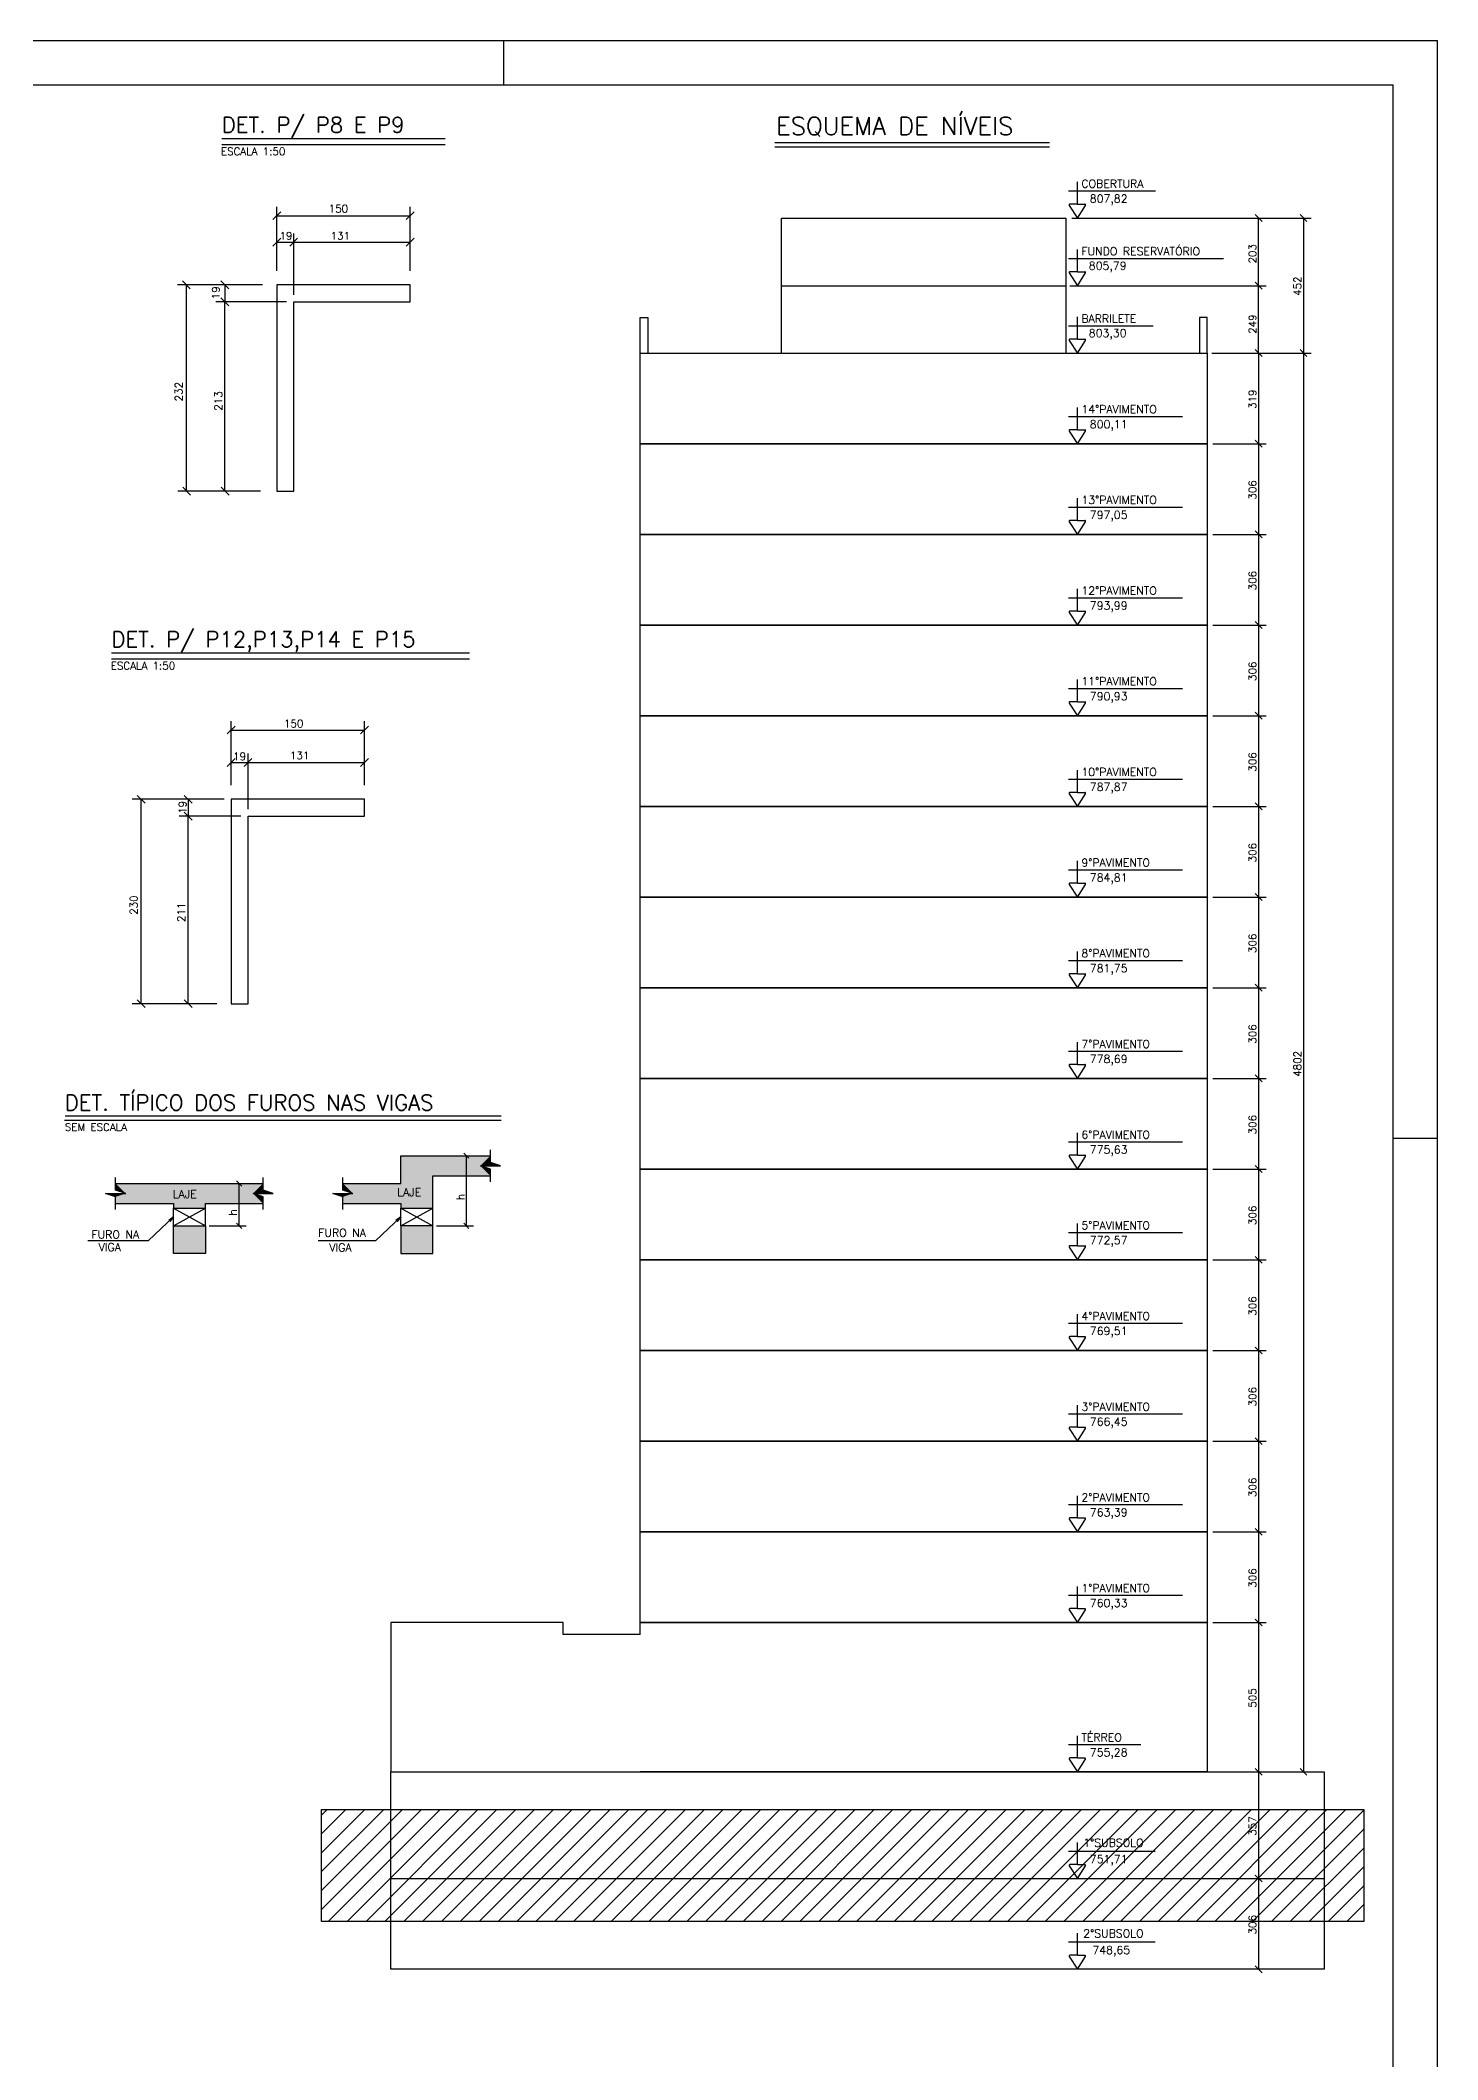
# Model space of a CAD drawing. Extents: x 0 to 7890, y 0 to 6308.
# Drawn here: x 5533 to 7890, y 2900 to 6308 of the extents above; entities that cross this region are included whole.
import ezdxf

# ---------------------------------------------------------------- set-up
doc = ezdxf.new("R2010")
doc.units = 0
doc.header["$LTSCALE"] = 75
doc.header["$MEASUREMENT"] = 0
doc.layers.get('0').update_dxf_attribs({"color": 3, "linetype": 'CONTINUOUS'})
for name, color, linetype in [('1', 3, 'CONTINUOUS'), ('212', 3, 'CONTINUOUS'), ('216', 3, 'CONTINUOUS'), ('220', 5, 'CONTINUOUS'), ('221', 1, 'CONTINUOUS'), ('222', 6, 'CONTINUOUS'), ('230', 3, 'CONTINUOUS'), ('231', 1, 'CONTINUOUS'), ('249', 1, 'CONTINUOUS'), ('250', 1, 'CONTINUOUS'), ('253', 253, 'CONTINUOUS')]:
    doc.layers.add(name, color=color, linetype=linetype)
doc.styles.get("Standard").update_dxf_attribs({"font": 'ROMANS.SHX'})

# ---------------------------------------------------------------- blocks, each defined once
blk = doc.blocks.new('_HEB62A6EED5-000', base_point=(552002.934611, 100000.091476))
for p, q in [((555593.605919, 98531.413764), (555761.995968, 98699.803813)), ((555593.605919, 98563.23357), (555730.176163, 98699.803813)), ((555593.605919, 98595.053375), (555698.356357, 98699.803813)), ((555593.605919, 98626.87318), (555666.536552, 98699.803813)), ((555593.605919, 98658.692985), (555634.716747, 98699.803813)), ((555593.605919, 98690.51279), (555602.896942, 98699.803813)), ((555604.92028, 98510.90832), (555793.815773, 98699.803813)), ((555636.740085, 98510.90832), (555825.635578, 98699.803813)), ((555668.55989, 98510.90832), (555857.455383, 98699.803813)), ((555700.379695, 98510.90832), (555889.275188, 98699.803813)), ((555732.1995, 98510.90832), (555921.094994, 98699.803813)), ((555764.019305, 98510.90832), (555952.914799, 98699.803813)), ((555795.83911, 98510.90832), (555984.734604, 98699.803813)), ((555827.658916, 98510.90832), (556016.554409, 98699.803813)), ((555859.478721, 98510.90832), (556048.374214, 98699.803813)), ((555891.298526, 98510.90832), (556080.194019, 98699.803813)), ((555923.118331, 98510.90832), (556112.013824, 98699.803813)), ((555954.938136, 98510.90832), (556143.83363, 98699.803813)), ((555986.757941, 98510.90832), (556175.653435, 98699.803813)), ((556018.577747, 98510.90832), (556207.47324, 98699.803813)), ((556050.397552, 98510.90832), (556239.293045, 98699.803813)), ((556082.217357, 98510.90832), (556271.11285, 98699.803813)), ((556114.037162, 98510.90832), (556302.932655, 98699.803813)), ((556145.856967, 98510.90832), (556334.752461, 98699.803813)), ((556177.676772, 98510.90832), (556366.572266, 98699.803813)), ((556209.496577, 98510.90832), (556398.392071, 98699.803813)), ((556241.316383, 98510.90832), (556430.211876, 98699.803813)), ((556273.136188, 98510.90832), (556462.031681, 98699.803813)), ((556304.955993, 98510.90832), (556493.851486, 98699.803813)), ((556336.775798, 98510.90832), (556525.671291, 98699.803813)), ((556368.595603, 98510.90832), (556557.491097, 98699.803813)), ((556400.415408, 98510.90832), (556589.310902, 98699.803813)), ((556432.235214, 98510.90832), (556621.130707, 98699.803813)), ((556464.055019, 98510.90832), (556652.950512, 98699.803813)), ((556495.874824, 98510.90832), (556684.770317, 98699.803813)), ((556527.694629, 98510.90832), (556716.590122, 98699.803813)), ((556559.514434, 98510.90832), (556748.409928, 98699.803813)), ((556591.334239, 98510.90832), (556780.229733, 98699.803813)), ((556623.154044, 98510.90832), (556812.049538, 98699.803813)), ((556654.97385, 98510.90832), (556843.869343, 98699.803813)), ((556686.793655, 98510.90832), (556875.689148, 98699.803813)), ((556718.61346, 98510.90832), (556907.508953, 98699.803813)), ((556750.433265, 98510.90832), (556939.328758, 98699.803813)), ((556782.25307, 98510.90832), (556971.148564, 98699.803813)), ((556814.072875, 98510.90832), (557002.968369, 98699.803813)), ((556845.892681, 98510.90832), (557034.788174, 98699.803813)), ((556877.712486, 98510.90832), (557066.607979, 98699.803813)), ((556909.532291, 98510.90832), (557098.427784, 98699.803813)), ((556941.352096, 98510.90832), (557130.247589, 98699.803813)), ((556973.171901, 98510.90832), (557162.067395, 98699.803813)), ((557004.991706, 98510.90832), (557193.8872, 98699.803813)), ((557036.811511, 98510.90832), (557225.707005, 98699.803813)), ((557068.631317, 98510.90832), (557257.52681, 98699.803813)), ((557100.451122, 98510.90832), (557289.346615, 98699.803813)), ((557132.270927, 98510.90832), (557321.16642, 98699.803813)), ((557164.090732, 98510.90832), (557351.65959, 98698.477177)), ((557195.910537, 98510.90832), (557351.65959, 98666.657372)), ((557227.730342, 98510.90832), (557351.65959, 98634.837567)), ((557259.550148, 98510.90832), (557351.65959, 98603.017762)), ((557291.369953, 98510.90832), (557351.65959, 98571.197957)), ((557323.189758, 98510.90832), (557351.65959, 98539.378152))]:
    blk.add_line(p, q)

msp = doc.modelspace()

# ---------------------------------------------------------------- linework, layer by layer
for p, q in [((0, 6307.500183), (7889.999359, 6307.500183)), ((6314.999542, 6232.500183), (6314.999542, 6307.500183)), ((6314.999542, 6232.500183), (6314.999542, 6307.500183)), ((6314.999542, 6232.500183), (6314.999542, 6307.500183)), ((7889.999359, 0), (7889.999359, 6307.500183)), ((7889.999359, 6232.500183), (7889.999359, 6307.500183)), ((7889.999359, 6232.500183), (7889.999359, 6307.500183)), ((7889.999359, 6232.500183), (7889.999359, 6307.500183)), ((7889.999359, 6232.500183), (7889.999359, 6307.500183)), ((7889.999359, 6232.500183), (7889.999359, 6307.500183)), ((7889.999359, 6232.500183), (7889.999359, 6307.500183)), ((7814.999359, 4455.000183), (7889.999359, 4455.000183))]:
    msp.add_line(p, q)
at = {"layer": '1'}
for p, q in [((5757.632666, 4307.330933), (5757.632666, 4337.330933)), ((5811.632666, 4307.330933), (5811.632666, 4337.330933)), ((6141.058082, 4307.330933), (6141.058082, 4337.330933)), ((6195.058082, 4307.330933), (6195.058082, 4337.330933))]:
    msp.add_line(p, q, dxfattribs=at)
at = {"layer": '216'}
for p, q in [((5925.262859, 6005.08599), (5938.521111, 6018.344242)), ((6150.262859, 6005.08599), (6163.521111, 6018.344242)), ((7582.126557, 6013.453055), (7593.793819, 6001.785793)), ((7657.928693, 6013.453055), (7669.595955, 6001.785793)), ((5925.262859, 5960.299747), (5938.521111, 5973.557999)), ((5953.762859, 5960.299747), (5967.021111, 5973.557999)), ((6150.262859, 5960.299747), (6163.521111, 5973.557999)), ((5772.729965, 5901.56023), (5785.988217, 5888.301978)), ((5837.507887, 5901.56023), (5850.766139, 5888.301978)), ((7582.126557, 5899.453055), (7593.793819, 5887.785793)), ((5837.507887, 5873.06023), (5850.766139, 5859.801978)), ((7582.126557, 5785.813914), (7593.793819, 5774.146652)), ((7582.126557, 5785.813914), (7593.793819, 5774.146652)), ((7582.126557, 5785.813914), (7593.793819, 5774.146652)), ((7657.928693, 5785.813914), (7669.595955, 5774.146652)), ((7657.928693, 5785.813914), (7669.595955, 5774.146652)), ((7582.126557, 5632.813914), (7593.793819, 5621.146652)), ((5773.276603, 5553.560869), (5786.534855, 5540.302617)), ((5838.054525, 5553.560869), (5851.312777, 5540.302617)), ((7582.126557, 5479.813914), (7593.793819, 5468.146652)), ((7582.126557, 5326.813914), (7593.793819, 5315.146652)), ((5848.313776, 5137.196263), (5861.572028, 5150.454515)), ((6073.313776, 5137.196263), (6086.572028, 5150.454515)), ((7582.126557, 5173.813914), (7593.793819, 5162.146652)), ((5848.313776, 5082.594555), (5861.572028, 5095.852807)), ((5876.813776, 5082.594555), (5890.072028, 5095.852807)), ((6073.313776, 5082.594555), (6086.572028, 5095.852807)), ((5696.566732, 5033.670504), (5709.824985, 5020.412251)), ((5775.65119, 5033.670504), (5788.909442, 5020.412251)), ((7582.126557, 5020.813914), (7593.793819, 5009.146652)), ((5775.65119, 5005.170504), (5788.909442, 4991.912251)), ((7582.126557, 4867.813914), (7593.793819, 4856.146652)), ((7582.126557, 4714.813914), (7593.793819, 4703.146652)), ((5696.566732, 4688.671127), (5709.824985, 4675.412875)), ((5775.65119, 4688.671127), (5788.909442, 4675.412875)), ((7582.126557, 4561.813914), (7593.793819, 4550.146652)), ((6256.08995, 4421.208576), (6247.251116, 4430.04741)), ((7582.126557, 4408.813914), (7593.793819, 4397.146652)), ((5872.664541, 4374.40918), (5863.825707, 4383.248015)), ((5872.664541, 4302.911516), (5863.825707, 4311.750351)), ((6256.089951, 4302.911516), (6247.251116, 4311.750351)), ((7582.126557, 4255.813914), (7593.793819, 4244.146652)), ((7582.126557, 4102.813914), (7593.793819, 4091.146652)), ((7582.126557, 3949.813914), (7593.793819, 3938.146652)), ((7582.126557, 3796.813914), (7593.793819, 3785.146652)), ((7582.126557, 3643.813914), (7593.793819, 3632.146652)), ((7582.126557, 3391.813914), (7593.793819, 3380.146652)), ((7657.928693, 3391.813914), (7669.595955, 3380.146652)), ((7582.126557, 3211.813914), (7593.793819, 3200.146652)), ((7582.126557, 3058.813914), (7593.793819, 3047.146652))]:
    msp.add_line(p, q, dxfattribs=at)
at = {"layer": '220'}
msp.add_line((5659.997398, 4378.828596), (5908.923781, 4378.828597), dxfattribs=at)
for points in [[(6043.422814, 4378.828596), (6141.058082, 4378.828596), (6141.058082, 4425.627997), (6292.349196, 4425.627998)], [(6043.422814, 4344.774422), (6141.058082, 4344.774422), (6141.058082, 4337.330933), (6195.058082, 4337.330933), (6195.058082, 4391.573823), (6292.349196, 4391.573823)], [(5659.997398, 4344.774422), (5757.632666, 4344.774422), (5757.632666, 4337.330933), (5811.632666, 4337.330933), (5811.632666, 4344.774422), (5908.923781, 4344.774423)], [(5757.632666, 4307.330933), (5811.632666, 4307.330933), (5811.632666, 4260.774422), (5757.632666, 4260.774422), (5757.632666, 4307.330933)], [(6141.058082, 4307.330933), (6141.058082, 4260.774422), (6195.058082, 4260.774422), (6195.058082, 4307.330933), (6141.058082, 4307.330933)]]:
    msp.add_lwpolyline(points, dxfattribs=at)
at = {"layer": '221'}
for p, q in [((5838.922401, 6131.80854), (6216.111751, 6131.80854)), ((6771.740668, 6127.878913), (7235.598087, 6127.878913)), ((5653.081712, 5263.918814), (6257.201667, 5263.918814)), ((5757.632666, 4307.330933), (5811.632666, 4337.330933)), ((5757.632666, 4337.330933), (5811.632666, 4307.330933)), ((6141.058082, 4307.330933), (6195.058082, 4337.330933)), ((6141.058082, 4337.330933), (6195.058082, 4307.330933))]:
    msp.add_line(p, q, dxfattribs=at)
for points in [[(6292.349196, 4381.573824), (6292.349196, 4402.925237), (6275.322109, 4408.600911), (6309.376282, 4408.600911), (6292.349196, 4414.276617), (6292.349196, 4435.627998)], [(5659.997398, 4334.774422), (5659.997398, 4356.125835), (5642.970311, 4361.801509), (5677.024484, 4361.801509), (5659.997398, 4367.477216), (5659.997398, 4388.828596)], [(5908.923781, 4334.774423), (5908.923781, 4356.125836), (5891.896694, 4361.80151), (5925.950867, 4361.80151), (5908.923781, 4367.477216), (5908.923781, 4388.828597)], [(6043.422814, 4334.774422), (6043.422814, 4356.125835), (6026.395727, 4361.801509), (6060.4499, 4361.801509), (6043.422814, 4367.477216), (6043.422814, 4388.828596)]]:
    msp.add_lwpolyline(points, dxfattribs=at)
at = {"layer": '222'}
for p, q in [((187.5, 6232.500183), (7814.998993, 6232.500183)), ((7814.999359, 75), (7814.999359, 6232.500183)), ((5838.922401, 6141.80854), (6216.111751, 6141.80854)), ((6771.740668, 6135.378913), (7235.598087, 6135.378913)), ((5653.081712, 5273.918814), (6257.201667, 5273.918814)), ((5574.808352, 4492.652276), (6310.267059, 4492.652276))]:
    msp.add_line(p, q, dxfattribs=at)
for points in [[(5931.891985, 5546.931526), (5931.891985, 5546.931526), (5960.391985, 5546.931104), (5960.391985, 5866.431104), (6156.891985, 5866.431104), (6156.891985, 5894.931104), (5931.891985, 5894.931104), (5931.891985, 5546.931526)], [(5854.942902, 4682.041799), (5854.942902, 4682.041799), (5883.442902, 4682.041378), (5883.442902, 4998.541378), (6079.942902, 4998.541378), (6079.942902, 5027.041378), (5854.942902, 5027.041378), (5854.942902, 4682.041799)]]:
    msp.add_lwpolyline(points, dxfattribs=at)
at = {"layer": '230'}
for p, q in [((6783.013242, 5893.619424), (7263.013242, 5893.619424)), ((6544.763242, 5779.980283), (6544.763242, 5839.980283)), ((6544.763242, 5839.980283), (6557.763242, 5839.980283)), ((6557.763242, 5839.980283), (6557.763242, 5779.980283)), ((7501.263242, 5839.980283), (7488.263242, 5839.980283)), ((7488.263242, 5839.980283), (7488.263242, 5779.980283)), ((7501.263242, 5779.980283), (7501.263242, 5839.980283)), ((6544.763242, 3790.980283), (7501.263242, 3790.980283)), ((6544.763242, 3637.980283), (7501.263242, 3637.980283)), ((6124.164206, 3205.980283), (7698.70674, 3205.980283))]:
    msp.add_line(p, q, dxfattribs=at)
for points in [[(6783.013242, 5779.980283), (6783.013242, 6007.619424), (7263.013242, 6007.619424), (7263.013242, 5779.980283)], [(6544.763242, 5779.980283), (7501.263242, 5779.980283), (7501.263242, 5626.980283), (6544.763242, 5626.980283), (6544.763242, 5779.980283)], [(6544.763242, 5626.980283), (7501.263242, 5626.980283), (7501.263242, 5473.980283), (6544.763242, 5473.980283), (6544.763242, 5626.980283)], [(6544.763242, 5473.980283), (7501.263242, 5473.980283), (7501.263242, 5320.980283), (6544.763242, 5320.980283), (6544.763242, 5473.980283)], [(6544.763242, 5320.980283), (7501.263242, 5320.980283), (7501.263242, 5167.980283), (6544.763242, 5167.980283), (6544.763242, 5320.980283)], [(6544.763242, 5167.980283), (7501.263242, 5167.980283), (7501.263242, 5014.980283), (6544.763242, 5014.980283), (6544.763242, 5167.980283)], [(6544.763242, 5014.980283), (7501.263242, 5014.980283), (7501.263242, 4861.980283), (6544.763242, 4861.980283), (6544.763242, 5014.980283)], [(6544.763242, 4861.980283), (7501.263242, 4861.980283), (7501.263242, 4708.980283), (6544.763242, 4708.980283), (6544.763242, 4861.980283)], [(6544.763242, 4708.980283), (7501.263242, 4708.980283), (7501.263242, 4555.980283), (6544.763242, 4555.980283), (6544.763242, 4708.980283)], [(6544.763242, 4555.980283), (7501.263242, 4555.980283), (7501.263242, 4402.980283), (6544.763242, 4402.980283), (6544.763242, 4555.980283)], [(6544.763242, 4402.980283), (7501.263242, 4402.980283), (7501.263242, 4249.980283), (6544.763242, 4249.980283), (6544.763242, 4402.980283)], [(6544.763242, 4249.980283), (7501.263242, 4249.980283), (7501.263242, 4096.980283), (6544.763242, 4096.980283), (6544.763242, 4249.980283)], [(6544.763242, 4096.980283), (7501.263242, 4096.980283), (7501.263242, 3943.980283), (6544.763242, 3943.980283), (6544.763242, 4096.980283)], [(6544.763242, 3943.980283), (7501.263242, 3943.980283), (7501.263242, 3790.980283), (6544.763242, 3790.980283), (6544.763242, 3943.980283)], [(6544.763242, 3790.980283), (7501.263242, 3790.980283), (7501.263242, 3637.980283), (6544.763242, 3637.980283), (6544.763242, 3790.980283)], [(6544.763242, 3617.980283), (6415.164206, 3617.980283), (6415.164206, 3637.980283), (6124.164206, 3637.980283), (6124.164206, 3385.980283), (6544.763242, 3385.980283)], [(6544.763242, 3617.980283), (6544.763242, 3637.980283), (7501.263242, 3637.980283), (7501.263242, 3385.980283), (6544.763242, 3385.980283)], [(6124.164206, 3385.980283), (7698.70674, 3385.980283), (7698.70674, 3052.980283), (6124.164206, 3052.980283), (6124.164206, 3385.980283)]]:
    msp.add_lwpolyline(points, dxfattribs=at)
at = {"layer": '231'}
for p, q in [((7282.283966, 6031.103866), (7282.283966, 6068.6032)), ((7267.283966, 6053.6032), (7413.342438, 6053.6032)), ((7267.283966, 6053.6032), (7414.342438, 6053.6032)), ((7282.27429, 6031.1032), (7269.872817, 6031.1032)), ((7282.29362, 6031.103866), (7294.694854, 6031.103866)), ((7268.721354, 6029.009472), (7282.283966, 6007.619424)), ((7282.283966, 6007.619424), (7295.846525, 6029.010138)), ((7267.283966, 5939.6032), (7528.914514, 5939.6032)), ((7282.283966, 5917.103866), (7282.283966, 5954.6032)), ((7268.721354, 5915.009472), (7282.283966, 5893.619424)), ((7282.27429, 5917.1032), (7269.872817, 5917.1032)), ((7282.283966, 5893.619424), (7295.846525, 5915.010138)), ((7282.29362, 5917.103866), (7294.694854, 5917.103866)), ((7282.283966, 5803.464725), (7282.283966, 5840.964059)), ((7267.283966, 5825.964059), (7410.466038, 5825.964059)), ((7268.721354, 5801.370331), (7282.283966, 5779.980283)), ((7282.27429, 5803.464059), (7269.872817, 5803.464059)), ((7282.283966, 5779.980283), (7295.846525, 5801.370997)), ((7282.29362, 5803.464725), (7294.694854, 5803.464725)), ((7267.283966, 5672.964059), (7459.800324, 5672.964059)), ((7282.283966, 5650.464725), (7282.283966, 5687.964059)), ((7268.721354, 5648.370331), (7282.283966, 5626.980283)), ((7282.27429, 5650.464059), (7269.872817, 5650.464059)), ((7282.283966, 5626.980283), (7295.846525, 5648.370997)), ((7282.29362, 5650.464725), (7294.694854, 5650.464725)), ((7267.283966, 5519.964059), (7459.800324, 5519.964059)), ((7282.283966, 5497.464725), (7282.283966, 5534.964059)), ((7268.721354, 5495.370331), (7282.283966, 5473.980283)), ((7282.27429, 5497.464059), (7269.872817, 5497.464059)), ((7282.283966, 5473.980283), (7295.846525, 5495.370997)), ((7282.29362, 5497.464725), (7294.694854, 5497.464725)), ((7267.283966, 5366.964059), (7459.800324, 5366.964059)), ((7282.283966, 5344.464725), (7282.283966, 5381.964059)), ((7268.721354, 5342.370331), (7282.283966, 5320.980283)), ((7282.27429, 5344.464059), (7269.872817, 5344.464059)), ((7282.283966, 5320.980283), (7295.846525, 5342.370997)), ((7282.29362, 5344.464725), (7294.694854, 5344.464725)), ((7267.283966, 5213.964059), (7459.800324, 5213.964059)), ((7282.283966, 5191.464725), (7282.283966, 5228.964059)), ((7268.721354, 5189.370331), (7282.283966, 5167.980283)), ((7282.27429, 5191.464059), (7269.872817, 5191.464059)), ((7282.283966, 5167.980283), (7295.846525, 5189.370997)), ((7282.29362, 5191.464725), (7294.694854, 5191.464725)), ((7267.283966, 5060.964059), (7459.800324, 5060.964059)), ((7282.283966, 5038.464725), (7282.283966, 5075.964059)), ((7268.721354, 5036.370331), (7282.283966, 5014.980283)), ((7282.27429, 5038.464059), (7269.872817, 5038.464059)), ((7282.283966, 5014.980283), (7295.846525, 5036.370997)), ((7282.29362, 5038.464725), (7294.694854, 5038.464725)), ((7267.283966, 4907.964059), (7459.800324, 4907.964059)), ((7282.283966, 4885.464725), (7282.283966, 4922.964059)), ((7268.721354, 4883.370331), (7282.283966, 4861.980283)), ((7282.27429, 4885.464059), (7269.872817, 4885.464059)), ((7282.283966, 4861.980283), (7295.846525, 4883.370997)), ((7282.29362, 4885.464725), (7294.694854, 4885.464725)), ((7282.283966, 4732.464725), (7282.283966, 4769.964059)), ((7267.283966, 4754.964059), (7459.800324, 4754.964059)), ((7268.721354, 4730.370331), (7282.283966, 4708.980283)), ((7282.27429, 4732.464059), (7269.872817, 4732.464059)), ((7282.283966, 4708.980283), (7295.846525, 4730.370997)), ((7282.29362, 4732.464725), (7294.694854, 4732.464725)), ((7267.283966, 4601.964059), (7459.800324, 4601.964059)), ((7282.283966, 4579.464725), (7282.283966, 4616.964059)), ((7268.721354, 4577.370331), (7282.283966, 4555.980283)), ((7282.27429, 4579.464059), (7269.872817, 4579.464059)), ((7282.283966, 4555.980283), (7295.846525, 4577.370997)), ((7282.29362, 4579.464725), (7294.694854, 4579.464725)), ((5573.905094, 4485.84576), (6310.267059, 4485.84576)), ((7282.283966, 4426.464725), (7282.283966, 4463.964059)), ((7267.283966, 4448.964059), (7459.800324, 4448.964059)), ((7268.721354, 4424.370331), (7282.283966, 4402.980283)), ((7282.27429, 4426.464059), (7269.872817, 4426.464059)), ((7282.283966, 4402.980283), (7295.846525, 4424.370997)), ((7282.29362, 4426.464725), (7294.694854, 4426.464725)), ((7267.283966, 4295.964059), (7459.800324, 4295.964059)), ((7282.283966, 4273.464725), (7282.283966, 4310.964059)), ((7268.721354, 4271.370331), (7282.283966, 4249.980283)), ((7282.27429, 4273.464059), (7269.872817, 4273.464059)), ((7282.283966, 4249.980283), (7295.846525, 4271.370997)), ((7282.29362, 4273.464725), (7294.694854, 4273.464725)), ((7282.283966, 4120.464725), (7282.283966, 4157.964059)), ((7267.283966, 4142.964059), (7459.800324, 4142.964059)), ((7268.721354, 4118.370331), (7282.283966, 4096.980283)), ((7282.27429, 4120.464059), (7269.872817, 4120.464059)), ((7282.283966, 4096.980283), (7295.846525, 4118.370997)), ((7282.29362, 4120.464725), (7294.694854, 4120.464725)), ((7267.283966, 3989.964059), (7459.800324, 3989.964059)), ((7282.283966, 3967.464725), (7282.283966, 4004.964059)), ((7268.721354, 3965.370331), (7282.283966, 3943.980283)), ((7282.27429, 3967.464059), (7269.872817, 3967.464059)), ((7282.283966, 3943.980283), (7295.846525, 3965.370997)), ((7282.29362, 3967.464725), (7294.694854, 3967.464725)), ((7282.283966, 3814.464725), (7282.283966, 3851.964059)), ((7267.283966, 3836.964059), (7459.800324, 3836.964059)), ((7268.721354, 3812.370331), (7282.283966, 3790.980283)), ((7282.27429, 3814.464059), (7269.872817, 3814.464059)), ((7282.283966, 3790.980283), (7295.846525, 3812.370997)), ((7282.29362, 3814.464725), (7294.694854, 3814.464725)), ((7267.283966, 3683.964059), (7459.800324, 3683.964059)), ((7282.283966, 3661.464725), (7282.283966, 3698.964059)), ((7268.721354, 3659.370331), (7282.283966, 3637.980283)), ((7282.27429, 3661.464059), (7269.872817, 3661.464059)), ((7282.283966, 3637.980283), (7295.846525, 3659.370997)), ((7282.29362, 3661.464725), (7294.694854, 3661.464725)), ((7282.283966, 3409.464725), (7282.283966, 3446.964059)), ((7267.283966, 3431.964059), (7389.423601, 3431.964059)), ((7268.721354, 3407.370331), (7282.283966, 3385.980283)), ((7282.27429, 3409.464059), (7269.872817, 3409.464059)), ((7282.283966, 3385.980283), (7295.846525, 3407.370997)), ((7282.29362, 3409.464725), (7294.694854, 3409.464725)), ((7267.283966, 3251.964059), (7413.773828, 3251.964059)), ((7282.283966, 3229.464725), (7282.283966, 3266.964059)), ((7268.721354, 3227.370331), (7282.283966, 3205.980283)), ((7282.27429, 3229.464059), (7269.872817, 3229.464059)), ((7282.283966, 3205.980283), (7295.846525, 3227.370997)), ((7282.29362, 3229.464725), (7294.694854, 3229.464725)), ((7282.283966, 3076.464725), (7282.283966, 3113.964059)), ((7267.283966, 3098.964059), (7413.773828, 3098.964059)), ((7268.721354, 3074.370331), (7282.283966, 3052.980283)), ((7282.27429, 3076.464059), (7269.872817, 3076.464059)), ((7282.283966, 3052.980283), (7295.846525, 3074.370997)), ((7282.29362, 3076.464725), (7294.694854, 3076.464725))]:
    msp.add_line(p, q, dxfattribs=at)
msp.add_lwpolyline([(6007.451218, 3322.403582), (7765.504888, 3322.403582), (7765.504888, 3133.508089), (6007.451218, 3133.508089), (6007.451218, 3322.403582)], dxfattribs=at)
for centre, radius, start, end in [((7269.872817, 6029.739563), 1.363636, 90, 212.376968), ((7294.694854, 6029.740229), 1.363591, 327.627716, 90), ((7269.872817, 5915.739563), 1.363636, 90, 212.376968), ((7294.694854, 5915.740229), 1.363591, 327.627716, 90), ((7269.872817, 5802.100422), 1.363636, 90, 212.376968), ((7294.694854, 5802.101088), 1.363591, 327.627716, 90), ((7269.872817, 5649.100422), 1.363636, 90, 212.376968), ((7294.694854, 5649.101088), 1.363591, 327.627716, 90), ((7269.872817, 5496.100422), 1.363636, 90, 212.376968), ((7294.694854, 5496.101088), 1.363591, 327.627716, 90), ((7269.872817, 5343.100422), 1.363636, 90, 212.376968), ((7294.694854, 5343.101088), 1.363591, 327.627716, 90), ((7269.872817, 5190.100422), 1.363636, 90, 212.376968), ((7294.694854, 5190.101088), 1.363591, 327.627716, 90), ((7269.872817, 5037.100422), 1.363636, 90, 212.376968), ((7294.694854, 5037.101088), 1.363591, 327.627716, 90), ((7269.872817, 4884.100422), 1.363636, 90, 212.376968), ((7294.694854, 4884.101088), 1.363591, 327.627716, 90), ((7269.872817, 4731.100422), 1.363636, 90, 212.376968), ((7294.694854, 4731.101088), 1.363591, 327.627716, 90), ((7269.872817, 4578.100422), 1.363636, 90, 212.376968), ((7294.694854, 4578.101088), 1.363591, 327.627716, 90), ((7269.872817, 4425.100422), 1.363636, 90, 212.376968), ((7294.694854, 4425.101088), 1.363591, 327.627716, 90), ((7269.872817, 4272.100422), 1.363636, 90, 212.376968), ((7294.694854, 4272.101088), 1.363591, 327.627716, 90), ((7269.872817, 4119.100422), 1.363636, 90, 212.376968), ((7294.694854, 4119.101088), 1.363591, 327.627716, 90), ((7269.872817, 3966.100422), 1.363636, 90, 212.376968), ((7294.694854, 3966.101088), 1.363591, 327.627716, 90), ((7269.872817, 3813.100422), 1.363636, 90, 212.376968), ((7294.694854, 3813.101088), 1.363591, 327.627716, 90), ((7269.872817, 3660.100422), 1.363636, 90, 212.376968), ((7294.694854, 3660.101088), 1.363591, 327.627716, 90), ((7269.872817, 3408.100422), 1.363636, 90, 212.376968), ((7294.694854, 3408.101088), 1.363591, 327.627716, 90), ((7269.872817, 3228.100422), 1.363636, 90, 212.376968), ((7294.694854, 3228.101088), 1.363591, 327.627716, 90), ((7269.872817, 3075.100422), 1.363636, 90, 212.376968), ((7294.694854, 3075.101088), 1.363591, 327.627716, 90)]:
    msp.add_arc(centre, radius, start, end, dxfattribs=at)
at = {"layer": '249'}
for points in [[(5613.140042, 4282.544865), (5715.640308, 4282.544867), (5757.632666, 4322.330933), (5751.333306, 4314.564463), (5757.632666, 4322.330933), (5749.537841, 4316.459493)], [(6001.828214, 4282.544865), (6099.065724, 4282.544867), (6141.058082, 4322.330933), (6134.758722, 4314.564463), (6141.058082, 4322.330933), (6132.963257, 4316.459493)]]:
    msp.add_lwpolyline(points, dxfattribs=at)
at = {"layer": '250'}
for p, q in [((5931.891985, 5918.931104), (5931.891985, 6026.715116)), ((5931.891985, 6011.715116), (6156.891985, 6011.715116)), ((6156.891985, 5918.931104), (6156.891985, 6026.715116)), ((7272.763242, 6007.619424), (7676.512324, 6007.619424)), ((7663.762324, 6007.619424), (7663.762324, 5779.980283)), ((5931.891985, 5966.928873), (5960.391985, 5966.928873)), ((5960.391985, 5878.431104), (5960.391985, 5981.928873)), ((5960.391985, 5966.928873), (6156.891985, 5966.928873)), ((5907.891985, 5894.931104), (5764.359091, 5894.931104)), ((5779.359091, 5546.931743), (5779.359091, 5894.931104)), ((5844.137013, 5894.931104), (5844.137013, 5866.431104)), ((5948.391985, 5866.431104), (5829.137013, 5866.431104)), ((5844.137013, 5546.931743), (5844.137013, 5866.431104)), ((7269.786792, 5893.619424), (7600.710188, 5893.619424)), ((7508.96247, 5779.980283), (7676.512324, 5779.980283)), ((7587.960188, 5779.980283), (7587.960188, 5626.980283)), ((7663.762324, 5779.980283), (7663.762324, 3385.980283)), ((7511.013242, 5626.980283), (7600.710188, 5626.980283)), ((7587.960188, 5626.980283), (7587.960188, 5473.980283)), ((5904.41378, 5546.931743), (5764.905729, 5546.931743)), ((7511.013242, 5473.980283), (7600.710188, 5473.980283)), ((7587.960188, 5473.980283), (7587.960188, 5320.980283)), ((7511.013242, 5320.980283), (7600.710188, 5320.980283)), ((7587.960188, 5320.980283), (7587.960188, 5167.980283)), ((5854.942902, 5051.041378), (5854.942902, 5158.825389)), ((6079.942902, 5051.041378), (6079.942902, 5158.825389)), ((7511.013242, 5167.980283), (7600.710188, 5167.980283)), ((7587.960188, 5167.980283), (7587.960188, 5014.980283)), ((5854.942902, 5143.825389), (6079.942902, 5143.825389)), ((5854.942902, 5089.223681), (5883.442902, 5089.223681)), ((5883.442902, 5010.541378), (5883.442902, 5104.223681)), ((5883.442902, 5089.223681), (6079.942902, 5089.223681)), ((5842.942902, 5027.041378), (5688.195858, 5027.041378)), ((5703.195858, 4682.042001), (5703.195858, 5027.041378)), ((5782.280316, 5027.041378), (5782.280316, 4998.541378)), ((7511.013242, 5014.980283), (7600.710188, 5014.980283)), ((7587.960188, 5014.980283), (7587.960188, 4861.980283)), ((5871.442902, 4998.541378), (5767.280316, 4998.541378)), ((5782.280316, 4682.042001), (5782.280316, 4998.541378)), ((7511.013242, 4861.980283), (7600.710188, 4861.980283)), ((7587.960188, 4861.980283), (7587.960188, 4708.980283)), ((7511.013242, 4708.980283), (7600.710188, 4708.980283)), ((7587.960188, 4708.980283), (7587.960188, 4555.980283)), ((5830.942902, 4682.042001), (5688.195858, 4682.042001)), ((7511.013242, 4555.980283), (7600.710188, 4555.980283)), ((7587.960188, 4555.980283), (7587.960188, 4402.980283)), ((6251.670534, 4307.330933), (6251.670533, 4425.627993)), ((7511.013242, 4402.980283), (7600.710188, 4402.980283)), ((7587.960188, 4402.980283), (7587.960188, 4249.980283)), ((5868.245124, 4307.330933), (5868.245118, 4378.828604)), ((5817.632666, 4307.330933), (5880.160057, 4307.330933)), ((6201.058082, 4307.330933), (6263.585472, 4307.330933)), ((7511.013242, 4249.980283), (7600.710188, 4249.980283)), ((7587.960188, 4249.980283), (7587.960188, 4096.980283)), ((7511.013242, 4096.980283), (7600.710188, 4096.980283)), ((7587.960188, 4096.980283), (7587.960188, 3943.980283)), ((7511.013242, 3943.980283), (7600.710188, 3943.980283)), ((7587.960188, 3943.980283), (7587.960188, 3790.980283)), ((7511.013242, 3790.980283), (7600.710188, 3790.980283)), ((7587.960188, 3790.980283), (7587.960188, 3637.980283)), ((7511.013242, 3637.980283), (7600.710188, 3637.980283)), ((7587.960188, 3637.980283), (7587.960188, 3385.980283)), ((7587.960188, 3385.980283), (7587.960188, 3205.980283)), ((7587.960188, 3205.980283), (7587.960188, 3052.980283))]:
    msp.add_line(p, q, dxfattribs=at)
msp.add_lwpolyline([(7587.960188, 5779.980283), (7587.960188, 5893.619424), (7587.960188, 6007.619424)], dxfattribs=at)
at = {"layer": '253'}
for points in [[(6292.349196, 4425.627998), (6141.058082, 4378.828596), (6195.058082, 4391.573823)], [(6292.349196, 4425.627998), (6141.058082, 4425.627997), (6141.058082, 4378.828596)], [(6275.322109, 4408.600911), (6292.349196, 4425.627998), (6195.058082, 4391.573823)], [(6195.058082, 4391.573823), (6292.349196, 4391.573823), (6275.322109, 4408.600911)], [(6292.349196, 4414.276617), (6292.349196, 4425.627998), (6275.322109, 4408.600911)], [(6309.376282, 4408.600911), (6292.349196, 4414.276617), (6275.322109, 4408.600911)], [(6292.349196, 4391.573823), (6292.349196, 4402.925237), (6275.322109, 4408.600911)], [(5642.970311, 4361.801509), (5659.997398, 4356.125835), (5677.024484, 4361.801509)], [(5677.024484, 4361.801509), (5908.923781, 4378.828597), (5659.997398, 4378.828596)], [(5659.997398, 4367.477216), (5677.024484, 4361.801509), (5659.997398, 4378.828596)], [(5659.997398, 4356.125835), (5757.632666, 4344.774422), (5677.024484, 4361.801509)], [(5677.024484, 4361.801509), (5757.632666, 4344.774422), (5908.923781, 4378.828597)], [(5757.632666, 4344.774422), (5811.632666, 4344.774422), (5908.923781, 4378.828597)], [(5908.923781, 4378.828597), (5811.632666, 4344.774422), (5891.896694, 4361.80151)], [(5811.632666, 4344.774422), (5908.923781, 4344.774423), (5891.896694, 4361.80151)], [(5908.923781, 4367.477216), (5908.923781, 4378.828597), (5891.896694, 4361.80151)], [(5925.950867, 4361.80151), (5908.923781, 4367.477216), (5891.896694, 4361.80151)], [(5891.896694, 4361.80151), (5908.923781, 4344.774423), (5908.923781, 4356.125836)], [(6060.4499, 4361.801509), (6026.395727, 4361.801509), (6043.422814, 4356.125835)], [(6060.4499, 4361.801509), (6141.058082, 4378.828596), (6043.422814, 4378.828596)], [(6060.4499, 4361.801509), (6043.422814, 4378.828596), (6043.422814, 4367.477216)], [(6060.4499, 4361.801509), (6043.422814, 4356.125835), (6141.058082, 4344.774422)], [(6060.4499, 4361.801509), (6141.058082, 4344.774422), (6141.058082, 4378.828596)], [(6195.058082, 4391.573823), (6141.058082, 4378.828596), (6195.058082, 4337.330933)], [(6141.058082, 4378.828596), (6141.058082, 4344.774422), (6195.058082, 4337.330933)], [(5659.997398, 4356.125835), (5659.997398, 4344.774422), (5757.632666, 4344.774422)], [(5757.632666, 4337.330933), (5811.632666, 4337.330933), (5757.632666, 4344.774422)], [(5811.632666, 4337.330933), (5811.632666, 4344.774422), (5757.632666, 4344.774422)], [(6043.422814, 4356.125835), (6043.422814, 4344.774422), (6141.058082, 4344.774422)], [(6195.058082, 4337.330933), (6141.058082, 4344.774422), (6141.058082, 4337.330933)], [(5757.632666, 4307.330933), (5757.632666, 4260.774422), (5811.632666, 4260.774422)], [(5757.632666, 4307.330933), (5811.632666, 4260.774422), (5811.632666, 4307.330933)], [(5757.632666, 4307.330933), (5811.632666, 4307.330933), (5757.632666, 4307.330933)], [(6141.058082, 4307.330933), (6141.058082, 4260.774422), (6195.058082, 4260.774422)], [(6141.058082, 4307.330933), (6195.058082, 4260.774422), (6195.058082, 4307.330933)], [(6141.058082, 4307.330933), (6195.058082, 4307.330933), (6141.058082, 4307.330933)]]:
    msp.add_solid(points, dxfattribs=at)

# ---------------------------------------------------------------- block references
at = {"layer": '249'}
msp.add_blockref('_HEB62A6EED5-000', (2416.77991, 4622.691245), dxfattribs=at)

# ---------------------------------------------------------------- texts
for s, p in [('COBERTURA', (7289.081397, 6058.968341)), ('807,82', (7303.336023, 6033.734214)), ('FUNDO RESERVATÓRIO', (7289.081397, 5944.968341)), ('805,79', (7301.603357, 5920.508317)), ('BARRILETE', (7289.081397, 5831.329199)), ('803,30', (7301.603357, 5806.869176)), ('14%%dPAVIMENTO', (7289.081397, 5678.329199)), ('800,11', (7303.336023, 5653.095073)), ('13%%dPAVIMENTO', (7289.081397, 5525.329199)), ('797,05', (7303.336023, 5500.095073)), ('12%%dPAVIMENTO', (7289.081397, 5372.329199)), ('793,99', (7303.336023, 5347.095073)), ('11%%dPAVIMENTO', (7289.081397, 5219.329199)), ('790,93', (7303.336023, 5194.095073)), ('10%%dPAVIMENTO', (7289.081397, 5066.329199)), ('787,87', (7303.336023, 5041.095073)), ('9%%dPAVIMENTO', (7289.081397, 4913.329199)), ('784,81', (7303.336023, 4888.095073)), ('8%%dPAVIMENTO', (7289.081397, 4760.329199)), ('781,75', (7303.336023, 4735.095073)), ('7%%dPAVIMENTO', (7289.081397, 4607.329199)), ('778,69', (7303.336023, 4582.095073)), ('6%%dPAVIMENTO', (7289.081397, 4454.329199)), ('775,63', (7303.336023, 4429.095073)), ('5%%dPAVIMENTO', (7289.081397, 4301.329199)), ('772,57', (7303.336023, 4276.095073)), ('4%%dPAVIMENTO', (7289.081397, 4148.329199)), ('769,51', (7303.336023, 4123.095073)), ('3%%dPAVIMENTO', (7289.081397, 3995.329199)), ('766,45', (7303.336023, 3970.095073)), ('2%%dPAVIMENTO', (7289.081397, 3842.329199)), ('763,39', (7303.336023, 3817.095073)), ('1%%dPAVIMENTO', (7289.081397, 3689.329199)), ('760,33', (7303.336023, 3664.095073)), ('TÉRREO', (7289.081397, 3437.329199)), ('755,28', (7303.336023, 3412.095073)), ('1%%dSUBSOLO', (7292.258428, 3259.599156)), ('751,71', (7303.336023, 3232.095073)), ('2%%dSUBSOLO', (7292.258428, 3106.599156)), ('748,65', (7307.690747, 3078.591061))]:
    msp.add_text(s, height=13.5).set_placement(p)
at = {"layer": '212'}
for p in [(5837.624283, 6113.844918), (5651.783594, 5245.955192)]:
    msp.add_text('ESCALA 1:50', height=12.75, dxfattribs=at).set_placement(p)
at = {"layer": '216'}
for s, height, p in [('150', 12.75, (6019.464115, 6017.17791)), ('19', 12.75, (5936.437492, 5971.428873)), ('131', 12.75, (6022.641985, 5971.428873)), ('150', 12.75, (5943.959222, 5148.325389)), ('19', 12.75, (5858.136109, 5093.00032)), ('131', 12.75, (5954.011557, 5094.447042)), ('SEM ESCALA', 12.75, (5574.345304, 4467.478684)), ('LAJE', 13.5, (5756.335416, 4354.122372)), ('LAJE', 13.5, (6134.98422, 4357.095516)), ('FURO NA', 13.5, (5619.256417, 4285.859421)), ('FURO NA', 13.5, (6001.828226, 4288.778611)), ('VIGA', 13.5, (5631.314179, 4264.667724)), ('VIGA', 13.5, (6020.433045, 4264.028076))]:
    msp.add_text(s, height=height, dxfattribs=at).set_placement(p)
for s, p in [('203', (7584.135188, 5931.069834)), ('452', (7659.937324, 5876.393345)), ('19', (5835.40072, 5870.593812)), ('249', (7584.135188, 5812.325184)), ('232', (5772.922894, 5698.431423)), ('213', (5839.637013, 5682.630834)), ('319', (7584.135188, 5685.630283)), ('306', (7584.135188, 5532.630283)), ('306', (7584.135188, 5379.630283)), ('306', (7584.135188, 5226.630283)), ('306', (7584.135188, 5073.630283)), ('19', (5779.330905, 5002.362813)), ('306', (7584.135188, 4920.630283)), ('230', (5696.99021, 4832.041689)), ('211', (5777.197826, 4819.957388)), ('306', (7584.135188, 4767.630283)), ('306', (7584.135188, 4614.630283)), ('4802', (7659.937324, 4558.755283)), ('306', (7584.135188, 4461.630283)), ('306', (7584.135188, 4308.630283)), ('306', (7584.135188, 4155.630283)), ('306', (7584.135188, 4002.630283)), ('306', (7584.135188, 3849.630283)), ('306', (7584.135188, 3696.630283)), ('505', (7584.135188, 3494.130283)), ('357', (7584.135188, 3278.130283)), ('306', (7584.135188, 3111.630283))]:
    msp.add_text(s, height=12.75, rotation=90, dxfattribs=at).set_placement(p)
at = {"layer": '220', "color": 4}
for p in [(5864.301114, 4324.324276), (6248.593488, 4350.413143)]:
    msp.add_text('h', height=13.5, rotation=90, dxfattribs=at).set_placement(p)
at = {"layer": '222'}
for s, height, p in [('DET. P/ P8 E P9', 26.25, (5838.922401, 6151.80854)), ('ESQUEMA DE NÍVEIS', 30, (6774.425114, 6148.05854)), ('DET. P/ P12,P13,P14 E P15', 26.25, (5653.081712, 5283.918814)), ('DET. TÍPICO DOS FUROS NAS VIGAS', 26.25, (5574.345305, 4502.05547))]:
    msp.add_text(s, height=height, dxfattribs=at).set_placement(p)

doc.saveas('drawing.dxf')
